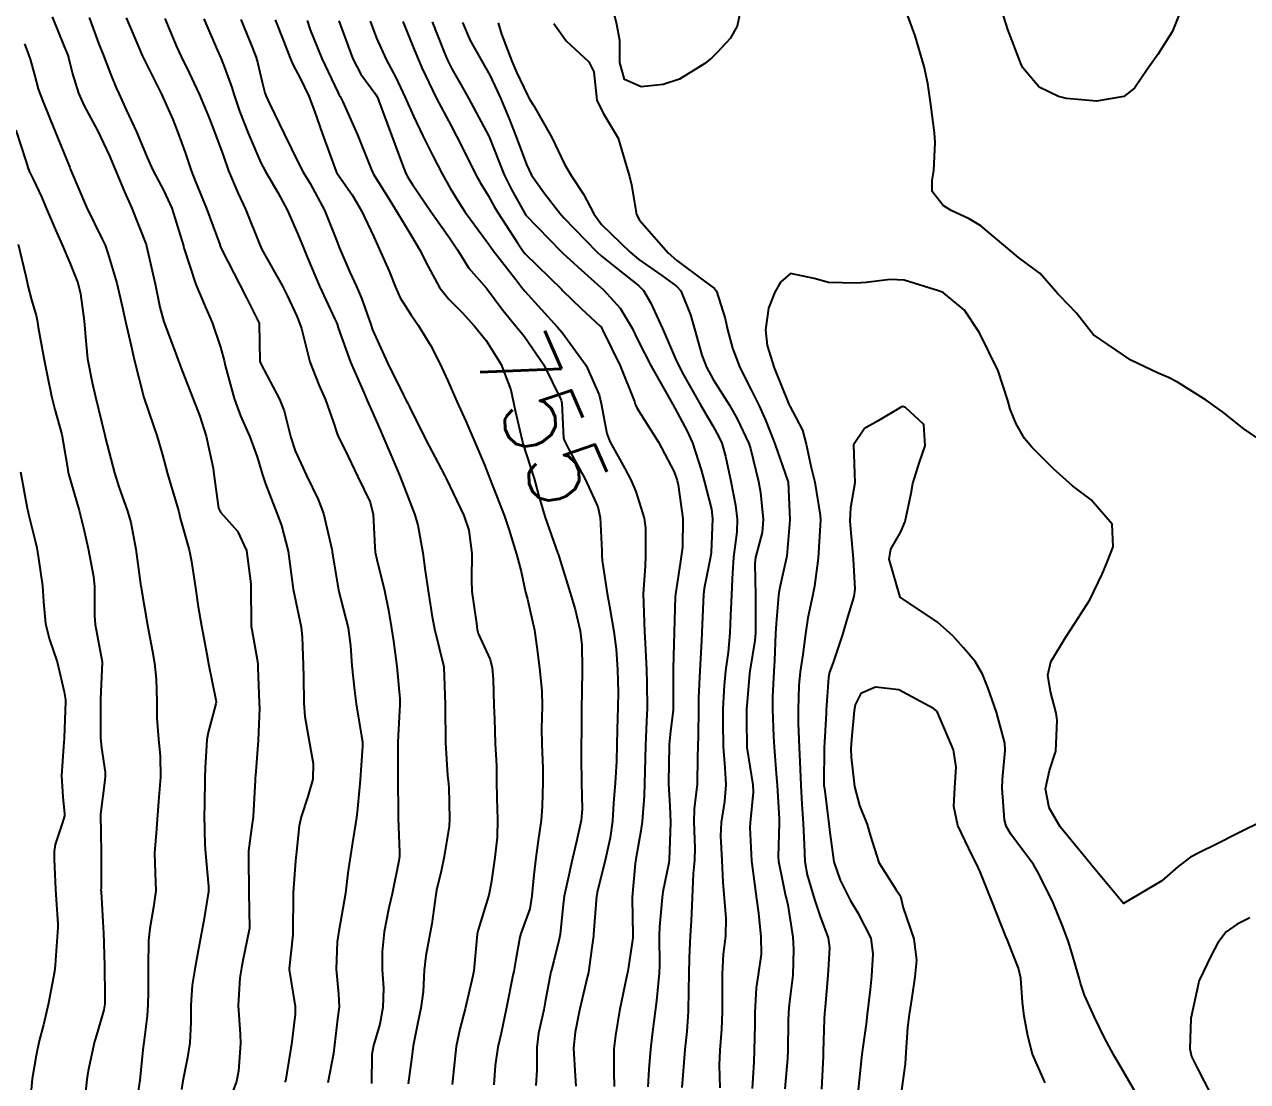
# Model space of a CAD drawing. Header units: metres. Extents: x 318500 to 325275, y 7408834 to 7428799.
# Drawn here: x 319900.8 to 319965.3, y 7411024 to 7411079.8 of the extents above; entities that cross this region are included whole.
import ezdxf
from ezdxf.enums import TextEntityAlignment as Align

# ---------------------------------------------------------------- set-up
doc = ezdxf.new("R2010")
doc.units = ezdxf.units.M
doc.header["$MEASUREMENT"] = 0
for name, color, linetype in [('Cotas', 45, 'Continuous'), ('Curvas de Nivel 1m', 11, 'Continuous'), ('Curvas de Nivel 5m', 15, 'Continuous'), ('Linha Férrea', 20, 'Continuous')]:
    doc.layers.add(name, color=color, linetype=linetype)
doc.styles.add('Style-STANDARD', font='STANDARD.shx')

msp = doc.modelspace()

# ---------------------------------------------------------------- linework, layer by layer
at = {"layer": 'Curvas de Nivel 1m', "flags": 128}
for points, elevation in [([(319938.595, 7411080.51), (319938.427, 7411079.685), (319938.057, 7411079.033), (319937.389, 7411078.306), (319937.076, 7411078.013), (319936.711, 7411077.71), (319935.372, 7411076.888), (319934.51, 7411076.597), (319933.367, 7411076.478), (319932.473, 7411076.866), (319932.242, 7411077.767), (319932.231, 7411078.934), (319932.068, 7411079.77), (319931.662, 7411081.551)], 749), ([(319965.799, 7411057.992), (319965.131, 7411058.455), (319964.004, 7411059.341), (319963.149, 7411059.957), (319961.633, 7411060.903), (319961.167, 7411061.16), (319960.619, 7411061.388), (319959.18, 7411062.068), (319957.2, 7411063.43), (319956.314, 7411064.547), (319955.44, 7411065.457), (319955.328, 7411065.565), (319955.224, 7411065.694), (319954.395, 7411066.63), (319953.25, 7411067.49), (319951.275, 7411069.154), (319950.657, 7411069.519), (319949.709, 7411069.958), (319949.287, 7411070.225), (319948.705, 7411070.959), (319948.709, 7411071.549), (319948.791, 7411072.065), (319948.853, 7411073.547), (319948.824, 7411074.061), (319948.638, 7411075.551), (319948.473, 7411076.656), (319948.275, 7411077.557), (319947.8, 7411079.168), (319947.665, 7411079.566), (319947.42, 7411080.218)], 749), ([(319902.299, 7411080.167), (319902.93, 7411078.614), (319903.123, 7411078.154), (319903.182, 7411077.957), (319903.37, 7411077.175), (319903.686, 7411076.147), (319903.972, 7411075.522), (319904.704, 7411074.136), (319905.311, 7411072.884), (319905.615, 7411072.125), (319906.107, 7411070.937), (319906.477, 7411070.112), (319907.251, 7411068.16), (319907.27, 7411068.1), (319907.276, 7411068.073), (319907.735, 7411066.092), (319907.976, 7411064.856), (319908.185, 7411064.085), (319908.798, 7411062.453), (319908.944, 7411062.073), (319909.161, 7411061.499), (319909.715, 7411060.064), (319910.081, 7411059.11), (319910.419, 7411058.057), (319910.782, 7411056.366), (319910.831, 7411056.053), (319911.063, 7411054.267), (319911.168, 7411054.048), (319912.066, 7411053.05), (319912.55, 7411052.027), (319912.769, 7411050.269), (319912.775, 7411050.024), (319912.793, 7411048.213), (319912.802, 7411048.023), (319912.822, 7411047.865), (319912.971, 7411047.083), (319913.127, 7411046.183), (319913.142, 7411046.017), (319913.143, 7411045.832), (319913.221, 7411044.016), (319913.228, 7411043.713), (319913.162, 7411042.016), (319913.026, 7411040.162), (319913.011, 7411040.018), (319913.001, 7411039.895), (319912.895, 7411038.019), (319912.894, 7411037.975), (319912.844, 7411037.635), (319912.649, 7411036.197), (319912.645, 7411036.023), (319912.648, 7411035.853), (319912.67, 7411034.022), (319912.702, 7411032.09), (319912.695, 7411032.021), (319912.355, 7411030.416), (319912.278, 7411030.027), (319912.201, 7411029.494), (319912.115, 7411028.029), (319912.205, 7411026.52), (319912.224, 7411026.027), (319912.124, 7411024.572), (319912.014, 7411024.03), (319911.658, 7411023.043)], 763), ([(319904.251, 7411080.142), (319904.745, 7411078.781), (319905.006, 7411078.134), (319905.37, 7411077.174), (319905.672, 7411076.435), (319905.81, 7411076.123), (319906.228, 7411075.235), (319906.743, 7411074.109), (319907.31, 7411072.752), (319907.602, 7411072.095), (319908.193, 7411070.99), (319908.609, 7411070.08), (319909.222, 7411068.099), (319909.229, 7411068.07), (319909.249, 7411067.994), (319909.878, 7411066.063), (319910.376, 7411064.891), (319910.741, 7411064.055), (319911.181, 7411062.752), (319911.361, 7411062.047), (319911.429, 7411061.783), (319911.895, 7411060.039), (319912.225, 7411059.128), (319912.725, 7411058.026), (319913.104, 7411056.975), (319913.384, 7411056.016), (319913.546, 7411055.551), (319914.152, 7411054.004), (319914.398, 7411053.345), (319914.753, 7411051.994), (319915.01, 7411049.99), (319915.435, 7411047.985), (319915.476, 7411047.484), (319915.529, 7411045.984), (319915.56, 7411045.374), (319915.578, 7411043.984), (319915.627, 7411043.276), (319915.845, 7411041.981), (319916.062, 7411040.805), (319916.046, 7411039.978), (319915.785, 7411039.062), (319915.425, 7411037.984), (319915.322, 7411037.506), (319915.165, 7411035.987), (319915.137, 7411035.667), (319915.012, 7411033.988), (319915.004, 7411033.78), (319914.998, 7411031.988), (319914.986, 7411031.768), (319914.792, 7411029.989), (319914.797, 7411029.931), (319915.113, 7411027.986), (319915.118, 7411027.582), (319914.915, 7411025.988), (319914.883, 7411025.792), (319914.667, 7411024.49), (319914.596, 7411024.056), (319914.577, 7411023.991)], 762), ([(319906.202, 7411080.118), (319906.822, 7411078.674), (319907.066, 7411078.105), (319907.163, 7411077.888), (319907.374, 7411077.469), (319907.831, 7411076.56), (319908.057, 7411076.09), (319908.663, 7411074.758), (319908.935, 7411074.076), (319909.314, 7411073.014), (319909.626, 7411072.067), (319909.835, 7411071.524), (319910.438, 7411070.058), (319911.136, 7411068.167), (319911.178, 7411068.051), (319911.248, 7411067.888), (319912.201, 7411066.035), (319912.545, 7411065.362), (319913.2, 7411064.057), (319913.215, 7411064.034), (319913.223, 7411063.996), (319913.259, 7411062.019), (319913.285, 7411061.902), (319914.289, 7411060.003), (319914.534, 7411059.399), (319914.891, 7411057.993), (319915.109, 7411057.289), (319915.704, 7411055.984), (319916.323, 7411054.725), (319916.615, 7411053.974), (319917.041, 7411052.096), (319917.06, 7411051.99), (319917.063, 7411051.97), (319917.068, 7411051.941), (319917.392, 7411049.964), (319917.525, 7411049.439), (319917.915, 7411047.956), (319918.023, 7411047.006), (319918.097, 7411045.953), (319918.247, 7411044.644), (319918.338, 7411043.949), (319918.609, 7411042.24), (319918.657, 7411041.944), (319918.659, 7411041.705), (319918.534, 7411039.945), (319918.392, 7411038.412), (319918.339, 7411037.948), (319918.14, 7411036.64), (319918.028, 7411035.952), (319917.899, 7411035.042), (319917.769, 7411033.955), (319917.564, 7411032.741), (319917.41, 7411031.96), (319917.331, 7411031.392), (319917.277, 7411029.962), (319917.395, 7411028.628), (319917.433, 7411027.959), (319917.338, 7411027.333), (319917.184, 7411025.963), (319917.139, 7411025.507), (319916.838, 7411023.967)], 761), ([(319910.289, 7411080.061), (319911.007, 7411078.432), (319911.172, 7411078.052), (319911.375, 7411077.551), (319911.773, 7411076.453), (319911.903, 7411076.042), (319912.184, 7411075.201), (319912.635, 7411074.03), (319913.307, 7411072.483), (319913.549, 7411072.016), (319914.191, 7411070.909), (319914.686, 7411069.999), (319915.261, 7411068.717), (319915.55, 7411067.987), (319915.76, 7411067.467), (319916.4, 7411065.978), (319917.203, 7411064.237), (319917.289, 7411064.056), (319917.323, 7411063.968), (319917.386, 7411063.779), (319918.03, 7411061.957), (319918.729, 7411060.363), (319918.915, 7411059.943), (319918.981, 7411059.785), (319919.135, 7411059.437), (319919.588, 7411058.396), (319919.787, 7411057.93), (319920.321, 7411056.702), (319920.643, 7411055.917), (319921.074, 7411054.826), (319921.428, 7411053.906), (319921.589, 7411053.37), (319921.839, 7411051.902), (319921.968, 7411050.958), (319922.133, 7411049.899), (319922.345, 7411048.541), (319922.468, 7411047.895), (319922.96, 7411045.89), (319923.028, 7411043.889), (319923.028, 7411043.789), (319923.037, 7411041.888), (319923.154, 7411040.158), (319923.183, 7411039.885), (319923.21, 7411039.55), (319923.258, 7411037.884), (319923.235, 7411037.493), (319922.977, 7411035.888), (319922.812, 7411035.123), (319922.572, 7411034.122), (319922.532, 7411033.893), (319922.322, 7411032.349), (319922.24, 7411031.895), (319921.998, 7411030.651), (319921.921, 7411029.898), (319921.865, 7411028.763), (319921.74, 7411027.9), (319921.557, 7411027.052), (319921.343, 7411025.903), (319921.257, 7411025.329), (319921.08, 7411023.906)], 759), ([(319912.247, 7411080.037), (319912.846, 7411078.571), (319913.063, 7411078.025), (319913.135, 7411077.781), (319913.367, 7411076.729), (319913.514, 7411076.17), (319913.569, 7411076.017), (319913.761, 7411075.606), (319914.526, 7411074.002), (319915.307, 7411072.43), (319915.544, 7411071.988), (319915.896, 7411071.382), (319916.66, 7411069.976), (319917.258, 7411068.492), (319917.455, 7411067.967), (319917.988, 7411066.715), (319918.343, 7411065.953), (319918.604, 7411065.339), (319919.1, 7411063.942), (319919.196, 7411063.673), (319919.986, 7411061.928), (319920.829, 7411060.231), (319920.992, 7411059.912), (319921.04, 7411059.812), (319921.137, 7411059.599), (319921.992, 7411057.901), (319922.984, 7411055.999), (319923.04, 7411055.89), (319923.088, 7411055.786), (319924.01, 7411053.876), (319924.279, 7411053.098), (319924.435, 7411051.869), (319924.412, 7411050.476), (319924.438, 7411049.869), (319924.669, 7411048.181), (319924.719, 7411047.864), (319924.772, 7411047.657), (319924.973, 7411047.19), (319925.396, 7411046.285), (319925.507, 7411045.852), (319925.548, 7411045.254), (319925.593, 7411043.85), (319925.618, 7411043.151), (319925.665, 7411041.849), (319925.725, 7411040.684), (319925.735, 7411039.847), (319925.74, 7411038.974), (319925.788, 7411037.846), (319925.772, 7411036.91), (319925.645, 7411035.848), (319925.449, 7411034.493), (319925.32, 7411033.852), (319924.772, 7411032.026), (319924.723, 7411031.861), (319924.711, 7411031.803), (319924.527, 7411029.863), (319924.484, 7411029.61), (319924.078, 7411027.87), (319923.791, 7411026.786), (319923.612, 7411025.876), (319923.513, 7411025.042), (319923.399, 7411023.879)], 758), ([(319914.053, 7411080.01), (319914.495, 7411078.902), (319914.849, 7411077.998), (319915.007, 7411077.626), (319915.369, 7411076.932), (319915.826, 7411075.985), (319916.138, 7411075.192), (319916.56, 7411073.978), (319917.3, 7411071.97), (319918.115, 7411070.785), (319918.615, 7411069.95), (319919.259, 7411068.567), (319919.536, 7411067.936), (319920.065, 7411066.76), (319920.406, 7411065.922), (319920.659, 7411065.362), (319921.206, 7411064.473), (319921.605, 7411063.906), (319922.26, 7411062.823), (319922.748, 7411061.894), (319923.156, 7411060.972), (319923.632, 7411059.883), (319924.111, 7411058.856), (319924.538, 7411057.869), (319925.1, 7411056.545), (319925.369, 7411055.856), (319925.563, 7411055.373), (319926.148, 7411053.844), (319926.372, 7411053.159), (319926.792, 7411051.834), (319927.026, 7411050.92), (319927.263, 7411049.827), (319927.358, 7411049.473), (319927.74, 7411047.822), (319927.864, 7411046.929), (319928.002, 7411045.82), (319928.127, 7411044.633), (319928.141, 7411043.818), (319928.105, 7411042.625), (319928.126, 7411041.818), (319928.176, 7411040.528), (319928.18, 7411039.817), (319928.142, 7411038.536), (319928.078, 7411037.818), (319927.922, 7411036.73), (319927.807, 7411035.82), (319927.699, 7411034.933), (319927.599, 7411033.822), (319927.479, 7411033.134), (319927.017, 7411031.828), (319926.962, 7411031.633), (319926.749, 7411030.462), (319926.636, 7411029.832), (319926.61, 7411029.703), (319926.233, 7411027.837), (319925.971, 7411026.571), (319925.804, 7411025.843), (319925.653, 7411024.867), (319925.593, 7411023.846)], 757), ([(319915.744, 7411079.987), (319915.904, 7411079.484), (319916.515, 7411077.979), (319917.362, 7411076.192), (319917.441, 7411076.049), (319917.49, 7411075.968), (319917.626, 7411075.696), (319918.408, 7411073.954), (319919.142, 7411072.103), (319919.21, 7411071.941), (319919.242, 7411071.884), (319919.299, 7411071.796), (319920.011, 7411070.653), (319920.456, 7411069.922), (319921.26, 7411068.593), (319921.667, 7411067.906), (319922.131, 7411067.007), (319922.721, 7411065.895), (319923.214, 7411065.287), (319923.912, 7411064.585), (319924.571, 7411063.869), (319925.189, 7411063.107), (319925.984, 7411061.848), (319926.482, 7411060.508), (319926.625, 7411059.838), (319926.718, 7411059.418), (319927.077, 7411057.831), (319927.118, 7411057.682), (319927.71, 7411055.824), (319927.94, 7411054.959), (319928.283, 7411053.818), (319928.973, 7411051.878), (319928.997, 7411051.81), (319929.038, 7411051.684), (319929.607, 7411049.801), (319929.872, 7411048.922), (319930.141, 7411047.793), (319930.222, 7411047.041), (319930.241, 7411045.791), (319930.222, 7411044.51), (319930.22, 7411043.791), (319930.207, 7411042.494), (319930.186, 7411041.791), (319930.19, 7411041.087), (319930.218, 7411039.79), (319930.252, 7411038.396), (319930.198, 7411037.79), (319929.94, 7411036.687), (319929.737, 7411035.796), (319929.437, 7411034.431), (319929.302, 7411033.802), (319929.238, 7411033.359), (319929.083, 7411031.805), (319929.039, 7411031.532), (319928.749, 7411030.388), (319928.627, 7411029.926), (319928.601, 7411029.811), (319928.304, 7411028.234), (319928.218, 7411027.815), (319927.94, 7411026.579), (319927.862, 7411025.818), (319927.855, 7411024.635), (319927.804, 7411023.819)], 756), ([(319919.074, 7411079.945), (319919.397, 7411079.047), (319919.912, 7411077.932), (319920.424, 7411076.978), (319920.922, 7411075.917), (319921.345, 7411074.93), (319921.838, 7411073.905), (319922.371, 7411072.843), (319922.862, 7411071.894), (319923.293, 7411071.145), (319923.766, 7411070.364), (319924.086, 7411069.878), (319925.256, 7411068.268), (319925.562, 7411067.855), (319926.747, 7411066.318), (319927.122, 7411065.831), (319927.164, 7411065.776), (319927.219, 7411065.715), (319928.948, 7411063.813), (319929.196, 7411063.529), (319930.463, 7411061.791), (319931.147, 7411060.244), (319931.245, 7411059.778), (319931.543, 7411058.193), (319931.701, 7411057.771), (319932.502, 7411056.356), (319932.815, 7411055.754), (319933.081, 7411055.142), (319933.514, 7411053.745), (319933.583, 7411053.217), (319933.594, 7411051.744), (319933.572, 7411051.205), (319933.471, 7411049.745), (319933.473, 7411049.276), (319933.542, 7411047.744), (319933.569, 7411047.149), (319933.631, 7411045.743), (319933.661, 7411045.032), (319933.673, 7411043.743), (319933.644, 7411043.018), (319933.587, 7411041.743), (319933.566, 7411041.07), (319933.54, 7411039.743), (319933.52, 7411039.094), (319933.406, 7411037.744), (319933.342, 7411037.246), (319933.071, 7411035.747), (319933.037, 7411035.529), (319932.878, 7411033.749), (319932.877, 7411033.672), (319932.924, 7411031.748), (319932.915, 7411031.601), (319932.75, 7411030.423), (319932.652, 7411029.84), (319932.632, 7411029.752), (319932.603, 7411029.616), (319932.224, 7411027.757), (319932.008, 7411026.453), (319931.925, 7411025.761), (319931.911, 7411024.522), (319931.932, 7411023.761)], 754), ([(319920.798, 7411079.919), (319921.388, 7411078.442), (319921.61, 7411077.908), (319921.8, 7411077.482), (319922.557, 7411075.898), (319923.338, 7411074.422), (319923.626, 7411073.886), (319923.943, 7411073.259), (319924.625, 7411071.87), (319924.867, 7411071.438), (319925.289, 7411070.747), (319925.603, 7411070.175), (319925.792, 7411069.852), (319926.831, 7411068.262), (319927.121, 7411067.832), (319927.248, 7411067.675), (319929.153, 7411065.811), (319929.219, 7411065.747), (319930.2, 7411064.785), (319931.201, 7411063.859), (319931.241, 7411063.82), (319931.263, 7411063.779), (319931.343, 7411063.633), (319932.255, 7411061.764), (319933.011, 7411059.883), (319933.047, 7411059.751), (319933.07, 7411059.682), (319933.138, 7411059.559), (319934.275, 7411057.738), (319935.097, 7411056.173), (319935.257, 7411055.727), (319935.313, 7411055.5), (319935.549, 7411053.723), (319935.532, 7411052.21), (319935.474, 7411051.723), (319935.417, 7411051.341), (319935.164, 7411049.728), (319935.153, 7411049.583), (319935.092, 7411047.728), (319935.046, 7411045.814), (319935.045, 7411045.729), (319935.04, 7411045.647), (319935.049, 7411043.728), (319935.044, 7411043.613), (319934.912, 7411042.498), (319934.832, 7411041.8), (319934.827, 7411041.731), (319934.793, 7411039.819), (319934.793, 7411039.731), (319934.862, 7411038.547), (319934.909, 7411037.729), (319934.912, 7411037.667), (319934.837, 7411035.73), (319934.818, 7411035.569), (319934.508, 7411034.028), (319934.462, 7411033.733), (319934.322, 7411032.189), (319934.312, 7411031.735), (319934.328, 7411030.152), (319934.307, 7411029.734), (319934.172, 7411028.289), (319934.101, 7411027.736), (319933.934, 7411026.505), (319933.842, 7411025.738), (319933.754, 7411024.659), (319933.703, 7411023.74)], 753), ([(319922.34, 7411079.901), (319922.964, 7411078.317), (319923.148, 7411077.892), (319923.375, 7411077.423), (319923.934, 7411076.45), (319924.255, 7411075.877), (319925.33, 7411073.886), (319925.343, 7411073.86), (319925.349, 7411073.84), (319926.141, 7411071.847), (319926.514, 7411071.063), (319927.202, 7411069.831), (319927.278, 7411069.722), (319929.129, 7411067.811), (319929.248, 7411067.698), (319930.197, 7411066.834), (319931.222, 7411065.909), (319931.365, 7411065.778), (319932.248, 7411064.802), (319932.89, 7411063.755), (319933.191, 7411063.131), (319933.892, 7411061.743), (319934.871, 7411060.006), (319935.032, 7411059.731), (319935.138, 7411059.539), (319935.772, 7411058.366), (319936.069, 7411057.716), (319936.523, 7411056.285), (319936.68, 7411055.706), (319937.068, 7411054.21), (319937.126, 7411053.699), (319937.042, 7411051.924), (319937.015, 7411051.7), (319936.686, 7411050.034), (319936.644, 7411049.705), (319936.568, 7411048.125), (319936.557, 7411047.706), (319936.537, 7411047.268), (319936.454, 7411045.708), (319936.381, 7411044.265), (319936.375, 7411043.708), (319936.363, 7411042.254), (319936.338, 7411041.708), (319936.331, 7411041.145), (319936.304, 7411039.709), (319936.154, 7411038.417), (319936.132, 7411037.711), (319936.191, 7411036.349), (319936.168, 7411035.71), (319936.105, 7411035.003), (319936.049, 7411033.711), (319935.997, 7411032.496), (319935.942, 7411031.712), (319935.891, 7411030.575), (319935.874, 7411029.713), (319935.862, 7411028.844), (319935.84, 7411027.713), (319935.759, 7411026.659), (319935.665, 7411025.715), (319935.592, 7411024.801), (319935.498, 7411023.717)], 752), ([(319923.946, 7411079.882), (319924.345, 7411078.927), (319924.939, 7411077.867), (319925.101, 7411077.588), (319925.372, 7411077.092), (319925.774, 7411076.264), (319925.959, 7411075.851), (319926.396, 7411074.792), (319926.772, 7411073.838), (319927.308, 7411072.384), (319927.581, 7411071.827), (319928.27, 7411070.84), (319929.062, 7411069.812), (319929.276, 7411069.567), (319931.019, 7411067.783), (319931.247, 7411067.577), (319932.134, 7411066.869), (319933.224, 7411066.012), (319933.485, 7411065.747), (319933.853, 7411065.104), (319934.48, 7411063.737), (319935.176, 7411062.147), (319935.365, 7411061.727), (319935.589, 7411061.298), (319936.493, 7411059.71), (319936.725, 7411059.295), (319937.129, 7411058.604), (319937.46, 7411058.031), (319937.605, 7411057.693), (319937.8, 7411056.999), (319938.088, 7411055.685), (319938.326, 7411054.426), (319938.425, 7411053.68), (319938.398, 7411053.024), (319938.235, 7411051.682), (319938.164, 7411050.541), (319938.114, 7411049.683), (319938.071, 7411048.607), (319938.042, 7411047.684), (319937.949, 7411046.665), (319937.814, 7411045.687), (319937.731, 7411044.905), (319937.671, 7411043.689), (319937.665, 7411042.943), (319937.688, 7411041.688), (319937.765, 7411040.563), (319937.829, 7411039.686), (319937.758, 7411038.795), (319937.569, 7411037.689), (319937.546, 7411036.983), (319937.606, 7411035.688), (319937.66, 7411034.538), (319937.733, 7411033.686), (319937.825, 7411032.644), (319937.798, 7411031.685), (319937.689, 7411030.753), (319937.629, 7411029.687), (319937.634, 7411028.591), (319937.634, 7411027.686), (319937.597, 7411026.797), (319937.514, 7411025.688), (319937.468, 7411024.898), (319937.506, 7411023.687)], 751), ([(319928.752, 7411079.817), (319929.396, 7411078.906), (319930.603, 7411077.792), (319930.866, 7411077.279), (319931.026, 7411075.785), (319931.35, 7411075.09), (319932.154, 7411073.768), (319932.5, 7411072.574), (319932.745, 7411071.758), (319932.854, 7411071.315), (319933.112, 7411069.753), (319933.275, 7411069.446), (319934.786, 7411067.735), (319935.244, 7411067.331), (319936.699, 7411066.237), (319937.222, 7411065.855), (319937.335, 7411065.698), (319937.781, 7411064.267), (319937.91, 7411063.689), (319938.17, 7411062.7), (319938.56, 7411061.679), (319939.153, 7411060.505), (319939.573, 7411059.666), (319939.926, 7411058.868), (319940.409, 7411057.657), (319941.091, 7411055.686), (319941.104, 7411055.65), (319941.196, 7411053.648), (319941.041, 7411051.748), (319941.025, 7411051.665), (319940.651, 7411050.018), (319940.604, 7411049.654), (319940.469, 7411048.174), (319940.441, 7411047.655), (319940.389, 7411046.233), (319940.353, 7411045.656), (319940.29, 7411044.307), (319940.286, 7411043.656), (319940.341, 7411042.223), (319940.37, 7411041.655), (319940.496, 7411040.041), (319940.529, 7411039.654), (319940.629, 7411037.877), (319940.632, 7411037.652), (319940.587, 7411035.889), (319940.606, 7411035.652), (319940.81, 7411034.603), (319940.975, 7411033.821), (319941.02, 7411033.647), (319941.099, 7411033.342), (319941.352, 7411031.641), (319941.394, 7411031.007), (319941.354, 7411029.641), (319941.165, 7411028.084), (319941.119, 7411027.644), (319941.107, 7411027.251), (319941.092, 7411025.644), (319941.082, 7411025.246), (319940.936, 7411023.646)], 749), ([(319900.835, 7411078.742), (319901.056, 7411078.185), (319901.137, 7411077.943), (319901.369, 7411077.121), (319901.568, 7411076.383), (319901.631, 7411076.176), (319901.806, 7411075.72), (319902.437, 7411074.163), (319903.23, 7411072.222), (319903.256, 7411072.151), (319903.27, 7411072.121), (319903.299, 7411072.037), (319904.114, 7411070.142), (319904.937, 7411068.451), (319905.087, 7411068.132), (319905.244, 7411067.703), (319905.707, 7411066.123), (319905.998, 7411064.909), (319906.171, 7411064.115), (319906.462, 7411062.829), (319906.626, 7411062.108), (319907.14, 7411060.1), (319907.643, 7411058.61), (319907.824, 7411058.089), (319908.119, 7411057.071), (319908.389, 7411056.081), (319908.944, 7411054.19), (319908.976, 7411054.071), (319908.994, 7411054.005), (319909.057, 7411053.74), (319909.519, 7411052.065), (319909.648, 7411051.446), (319909.859, 7411050.062), (319909.994, 7411049.061), (319910.171, 7411048.058), (319910.455, 7411046.565), (319910.55, 7411046.054), (319910.932, 7411044.151), (319910.95, 7411044.05), (319910.949, 7411044.03), (319910.929, 7411043.95), (319910.52, 7411042.44), (319910.46, 7411042.054), (319910.372, 7411040.568), (319910.354, 7411040.055), (319910.325, 7411038.588), (319910.315, 7411038.055), (319910.348, 7411036.534), (319910.381, 7411036.054), (319910.546, 7411034.309), (319910.541, 7411034.053), (319910.304, 7411032.528), (319910.214, 7411032.056), (319909.979, 7411030.831), (319909.833, 7411030.059), (319909.687, 7411029.104), (319909.616, 7411028.061), (319909.615, 7411027.152), (319909.561, 7411026.061), (319909.439, 7411025.302), (319909.194, 7411024.065), (319909.112, 7411023.609)], 764), ([(319900.511, 7411068.191), (319900.911, 7411066.498), (319900.976, 7411066.184), (319901.021, 7411065.986), (319901.211, 7411065.254), (319901.456, 7411064.43), (319901.506, 7411064.175), (319901.557, 7411063.813), (319901.861, 7411062.17), (319902.035, 7411061.289), (319902.26, 7411060.163), (319902.447, 7411059.474), (319902.808, 7411058.155), (319903.095, 7411056.51), (319903.143, 7411056.149), (319903.159, 7411056.079), (319903.716, 7411054.143), (319903.96, 7411053.231), (319904.202, 7411052.138), (319904.487, 7411050.667), (319904.539, 7411050.135), (319904.537, 7411048.584), (319904.566, 7411048.134), (319904.931, 7411046.16), (319904.933, 7411046.13), (319904.854, 7411044.208), (319904.848, 7411044.131), (319904.843, 7411042.189), (319904.844, 7411042.131), (319904.895, 7411041.621), (319905.09, 7411040.334), (319905.102, 7411040.127), (319905.086, 7411039.917), (319904.85, 7411038.13), (319904.876, 7411036.129), (319904.876, 7411034.204), (319904.875, 7411034.129), (319904.879, 7411034.048), (319904.992, 7411032.127), (319905.007, 7411031.886), (319905.059, 7411030.125), (319905.08, 7411028.481), (319905.071, 7411028.125), (319905.025, 7411027.816), (319904.698, 7411026.643), (319904.573, 7411026.25), (319904.538, 7411026.132), (319904.2, 7411024.601), (319904.121, 7411024.135), (319903.986, 7411022.797)], 766), ([(319966.314, 7411037.852), (319965.231, 7411037.324), (319964.978, 7411037.198), (319964.847, 7411037.133), (319963.658, 7411036.521), (319962.832, 7411036.126), (319962.326, 7411035.859), (319961.683, 7411035.367), (319960.812, 7411034.603), (319958.8, 7411033.41), (319957.13, 7411035.427), (319956.825, 7411035.784), (319955.45, 7411037.451), (319954.865, 7411038.453), (319954.672, 7411039.463), (319954.89, 7411040.428), (319955.227, 7411041.455), (319955.302, 7411043.077), (319955.25, 7411043.455), (319954.947, 7411044.589), (319954.809, 7411045.462), (319954.967, 7411046.163), (319955.733, 7411047.449), (319956.226, 7411048.207), (319957.01, 7411049.43), (319957.663, 7411050.791), (319957.928, 7411051.421), (319958.245, 7411052.222), (319958.193, 7411053.419), (319957.079, 7411054.695), (319956.111, 7411055.445), (319955.103, 7411056.346), (319953.956, 7411057.477), (319953.576, 7411057.934), (319953.132, 7411058.716), (319952.821, 7411059.493), (319952.697, 7411059.944), (319952.188, 7411061.5), (319951.2, 7411063.51), (319950.401, 7411064.712), (319949.403, 7411065.537), (319949.295, 7411065.613), (319949.222, 7411065.653), (319949.042, 7411065.723), (319947.231, 7411066.289), (319946.48, 7411066.329), (319945.229, 7411066.165), (319944.698, 7411066.128), (319943.228, 7411066.165), (319942.484, 7411066.378), (319941.235, 7411066.644), (319940.703, 7411066.18), (319940.405, 7411065.658), (319940.069, 7411064.804), (319939.921, 7411063.663), (319940.003, 7411062.846), (319940.367, 7411061.658), (319941.142, 7411059.752), (319941.198, 7411059.649), (319941.866, 7411058.378), (319942.053, 7411057.636), (319942.322, 7411056.412), (319942.51, 7411055.629), (319942.799, 7411053.889), (319942.816, 7411053.624), (319942.806, 7411053.372), (319942.692, 7411051.625), (319942.502, 7411050.143), (319942.397, 7411049.629), (319942.15, 7411048.475), (319942.02, 7411047.634), (319941.881, 7411046.548), (319941.737, 7411045.638), (319941.668, 7411044.92), (319941.636, 7411043.639), (319941.633, 7411042.926), (319941.688, 7411041.638), (319941.75, 7411040.499), (319941.784, 7411039.636), (319941.839, 7411038.662), (319941.903, 7411037.634), (319941.947, 7411036.52), (319941.992, 7411035.632), (319942.112, 7411034.929), (319942.493, 7411033.625), (319942.788, 7411032.787), (319943.22, 7411031.613), (319943.291, 7411031.083), (319943.207, 7411029.613), (319943.068, 7411027.959), (319943.033, 7411027.615), (319943.008, 7411027.323), (319942.963, 7411025.616), (319942.953, 7411025.349), (319942.865, 7411023.617)], 748), ([(319959.458, 7411023.398), (319958.68, 7411024.725), (319958.275, 7411025.414), (319957.786, 7411026.337), (319957.266, 7411027.425), (319956.731, 7411028.579), (319956.528, 7411029.223), (319956.476, 7411029.434), (319956.085, 7411030.765), (319955.871, 7411031.443), (319955.58, 7411032.246), (319955.076, 7411033.456), (319954.987, 7411033.643), (319954.805, 7411034.007), (319954.333, 7411034.985), (319954.043, 7411035.472), (319952.844, 7411037.077), (319952.602, 7411037.492), (319952.523, 7411037.825), (319952.398, 7411039.495), (319952.418, 7411039.961), (319952.56, 7411041.493), (319952.527, 7411041.872), (319952.096, 7411043.498), (319951.643, 7411044.81), (319951.36, 7411045.506), (319950.967, 7411046.182), (319950.359, 7411046.905), (319949.791, 7411047.528), (319948.991, 7411048.246), (319947.01, 7411049.57), (319946.431, 7411051.576), (319946.519, 7411052.102), (319947.054, 7411053.019), (319947.275, 7411053.567), (319947.595, 7411055.049), (319947.69, 7411055.561), (319948.019, 7411056.644), (319948.34, 7411057.552), (319948.257, 7411058.679), (319947.299, 7411059.568), (319947.141, 7411059.621), (319947.098, 7411059.614), (319947.041, 7411059.571), (319945.852, 7411058.863), (319945.129, 7411058.47), (319944.556, 7411057.598), (319944.602, 7411056.093), (319944.62, 7411055.597), (319944.392, 7411054.278), (319944.366, 7411053.6), (319944.414, 7411052.96), (319944.539, 7411051.598), (319944.621, 7411049.991), (319944.568, 7411049.597), (319944.203, 7411048.391), (319943.971, 7411047.605), (319943.484, 7411046.131), (319943.294, 7411045.615), (319943.231, 7411045.34), (319943.115, 7411043.617), (319943.105, 7411043.439), (319943.007, 7411041.618), (319942.985, 7411039.722), (319942.995, 7411039.618), (319943.018, 7411039.477), (319943.255, 7411037.614), (319943.301, 7411037.156), (319943.52, 7411035.609), (319943.846, 7411034.64), (319944.387, 7411033.596), (319944.79, 7411032.921), (319945.463, 7411031.583), (319945.58, 7411030.759), (319945.498, 7411029.582), (319945.437, 7411028.879), (319945.284, 7411027.584), (319945.218, 7411027.079), (319945.004, 7411025.587), (319944.969, 7411025.304), (319944.804, 7411023.589)], 747), ([(319900.637, 7411056.187), (319900.986, 7411054.256), (319901.003, 7411054.181), (319901.013, 7411054.134), (319901.058, 7411053.949), (319901.405, 7411052.536), (319901.484, 7411052.173), (319901.585, 7411051.618), (319901.791, 7411050.168), (319901.842, 7411049.323), (319901.943, 7411048.166), (319902.156, 7411047.346), (319902.556, 7411046.156), (319902.936, 7411044.572), (319902.998, 7411044.149), (319903.001, 7411044.077), (319902.94, 7411042.15), (319902.939, 7411042.11), (319902.895, 7411041.692), (319902.795, 7411040.151), (319902.863, 7411039.043), (319902.957, 7411038.149), (319902.951, 7411038.046), (319902.843, 7411037.695), (319902.46, 7411036.521), (319902.413, 7411036.156), (319902.411, 7411035.751), (319902.469, 7411034.155), (319902.597, 7411032.329), (319902.601, 7411032.153), (319902.476, 7411030.422), (319902.46, 7411030.154), (319902.42, 7411029.838), (319902.105, 7411028.159), (319901.84, 7411027.026), (319901.621, 7411026.166), (319901.452, 7411025.395), (319901.25, 7411024.171), (319901.106, 7411022.635)], 767), ([(319954.667, 7411023.954), (319953.999, 7411025.47), (319953.747, 7411026.432), (319953.556, 7411027.477), (319953.47, 7411028.221), (319953.382, 7411029.48), (319953.263, 7411029.998), (319952.766, 7411031.248), (319952.671, 7411031.491), (319952.594, 7411031.67), (319951.86, 7411033.499), (319951.235, 7411035.086), (319951.043, 7411035.508), (319950.826, 7411035.904), (319950.057, 7411037.522), (319949.851, 7411038.54), (319949.89, 7411039.525), (319949.97, 7411040.603), (319949.826, 7411041.526), (319949.009, 7411043.458), (319948.966, 7411043.539), (319948.931, 7411043.577), (319948.769, 7411043.706), (319946.947, 7411044.675), (319945.711, 7411044.819), (319944.943, 7411044.482), (319944.637, 7411043.892), (319944.586, 7411043.595), (319944.448, 7411042.056), (319944.418, 7411041.597), (319944.427, 7411041.129), (319944.606, 7411039.594), (319944.865, 7411038.583), (319945.27, 7411037.586), (319945.459, 7411036.965), (319945.882, 7411035.579), (319946.806, 7411034.14), (319947.039, 7411033.803), (319947.084, 7411033.566), (319947.178, 7411033.181), (319947.729, 7411031.556), (319947.871, 7411030.436), (319947.797, 7411029.554), (319947.631, 7411028.459), (319947.483, 7411027.559), (319947.399, 7411026.871), (319947.322, 7411025.561), (319947.288, 7411024.954), (319947.08, 7411023.564)], 746), ([(319965.447, 7411032.663), (319964.785, 7411032.331), (319964.198, 7411031.916), (319963.77, 7411031.34), (319963.421, 7411030.682), (319962.783, 7411029.35), (319962.769, 7411029.32), (319962.739, 7411029.212), (319962.347, 7411027.356), (319962.295, 7411025.757), (319962.37, 7411025.355), (319962.681, 7411024.752), (319963.406, 7411023.343)], 747)]:
    msp.add_lwpolyline(points, dxfattribs=dict(at, elevation=elevation))
at = {"layer": 'Curvas de Nivel 5m', "flags": 128}
for points, elevation in [([(319961.95, 7411080.855), (319961.412, 7411079.499), (319961.374, 7411079.417), (319961.357, 7411079.381), (319960.602, 7411078.182), (319960.044, 7411077.4), (319959.37, 7411076.418), (319958.811, 7411075.97), (319957.363, 7411075.718), (319955.785, 7411075.874), (319955.365, 7411075.972), (319954.351, 7411076.456), (319953.48, 7411077.488), (319953.383, 7411077.707), (319952.698, 7411079.497), (319952.359, 7411080.567)], 750), ([(319908.242, 7411080.088), (319908.858, 7411078.607), (319909.099, 7411078.074), (319909.191, 7411077.886), (319909.375, 7411077.524), (319910.061, 7411076.063), (319910.598, 7411074.8), (319910.885, 7411074.054), (319911.312, 7411072.879), (319911.604, 7411072.045), (319912.101, 7411070.851), (319912.488, 7411070.032), (319913.252, 7411068.155), (319913.303, 7411068.019), (319913.364, 7411067.902), (319914.436, 7411066.002), (319914.7, 7411065.483), (319915.204, 7411064.388), (319915.367, 7411063.988), (319915.443, 7411063.74), (319915.886, 7411061.983), (319916.365, 7411060.765), (319916.712, 7411059.974), (319917.128, 7411058.784), (319917.331, 7411058.176), (319917.423, 7411057.965), (319917.75, 7411057.321), (319918.398, 7411055.95), (319919.07, 7411054.577), (319919.232, 7411053.937), (319919.311, 7411052.205), (319919.33, 7411051.936), (319919.417, 7411051.552), (319919.822, 7411049.928), (319920.04, 7411048.879), (319920.196, 7411047.922), (319920.3, 7411047.247), (319920.481, 7411045.917), (319920.637, 7411044.212), (319920.634, 7411043.914), (319920.537, 7411042.284), (319920.535, 7411041.915), (319920.534, 7411041.553), (319920.536, 7411039.915), (319920.538, 7411038.231), (319920.545, 7411037.915), (319920.619, 7411036.117), (319920.618, 7411035.913), (319920.58, 7411035.675), (319920.222, 7411033.919), (319920.056, 7411033.188), (319919.812, 7411031.924), (319919.694, 7411030.866), (319919.696, 7411029.926), (319919.763, 7411028.957), (319919.736, 7411027.925), (319919.58, 7411027.054), (319919.242, 7411025.932), (319919.164, 7411025.451), (319919.137, 7411023.933)], 760), ([(319917.41, 7411079.97), (319918.147, 7411077.958), (319918.578, 7411077.158), (319919.361, 7411076.082), (319919.42, 7411075.998), (319919.447, 7411075.939), (319919.508, 7411075.787), (319920.193, 7411073.927), (319920.714, 7411072.514), (319920.948, 7411071.915), (319921.067, 7411071.683), (319921.294, 7411071.331), (319922.266, 7411069.9), (319923.259, 7411068.517), (319923.668, 7411067.884), (319924.274, 7411066.913), (319925.196, 7411065.86), (319926.067, 7411064.706), (319926.772, 7411063.836), (319927.192, 7411063.327), (319928.228, 7411061.819), (319929.142, 7411059.964), (319929.176, 7411059.809), (319929.268, 7411057.954), (319929.308, 7411057.807), (319929.53, 7411057.388), (319930.398, 7411055.79), (319931.068, 7411054.327), (319931.204, 7411053.778), (319931.281, 7411052.015), (319931.284, 7411051.776), (319931.306, 7411051.506), (319931.561, 7411049.772), (319931.682, 7411049.088), (319931.922, 7411047.766), (319932.032, 7411046.826), (319932.102, 7411045.763), (319932.153, 7411044.55), (319932.135, 7411043.762), (319932.087, 7411042.588), (319932.071, 7411041.762), (319932.059, 7411040.93), (319931.986, 7411039.763), (319931.905, 7411038.724), (319931.848, 7411037.765), (319931.726, 7411036.877), (319931.47, 7411035.77), (319931.03, 7411034.005), (319930.998, 7411033.777), (319930.989, 7411033.586), (319930.851, 7411031.779), (319930.845, 7411031.703), (319930.76, 7411031.097), (319930.607, 7411029.917), (319930.584, 7411029.782), (319930.536, 7411029.581), (319930.112, 7411027.789), (319929.872, 7411026.623), (319929.786, 7411025.794), (319929.857, 7411024.607), (319929.919, 7411023.791)], 755), ([(319925.819, 7411079.854), (319925.999, 7411079.253), (319926.536, 7411077.843), (319926.793, 7411077.257), (319927.362, 7411076.043), (319927.478, 7411075.829), (319927.701, 7411075.481), (319928.651, 7411073.817), (319929.309, 7411072.407), (319929.666, 7411071.805), (319930.321, 7411070.825), (319930.859, 7411069.786), (319931.272, 7411069.228), (319932.785, 7411067.757), (319933.244, 7411067.378), (319934.44, 7411066.53), (319935.224, 7411065.976), (319935.455, 7411065.726), (319935.954, 7411064.465), (319936.164, 7411063.716), (319936.557, 7411062.332), (319936.804, 7411061.705), (319937.16, 7411061.056), (319938.016, 7411059.687), (319938.423, 7411058.971), (319939.027, 7411057.671), (319939.116, 7411057.41), (319939.546, 7411055.665), (319939.65, 7411055.096), (319939.789, 7411053.663), (319939.731, 7411052.985), (319939.387, 7411051.667), (319939.35, 7411051.352), (319939.391, 7411049.666), (319939.393, 7411049.277), (319939.381, 7411047.666), (319939.351, 7411047.291), (319939.093, 7411045.669), (319939.077, 7411045.551), (319938.933, 7411043.837), (319938.919, 7411043.681), (319938.921, 7411043.087), (319938.929, 7411041.67), (319938.934, 7411041.636), (319939.246, 7411039.666), (319939.259, 7411039.282), (319939.105, 7411037.667), (319939.093, 7411037.421), (319939.181, 7411035.666), (319939.224, 7411035.258), (319939.444, 7411033.664), (319939.542, 7411032.91), (319939.671, 7411031.661), (319939.681, 7411030.736), (319939.53, 7411029.662), (319939.428, 7411028.968), (319939.359, 7411027.664), (319939.352, 7411027.022), (319939.325, 7411025.664), (319939.301, 7411025.044), (319939.208, 7411023.665)], 750), ([(319900.388, 7411074.194), (319900.913, 7411072.579), (319901.039, 7411072.184), (319901.111, 7411071.996), (319901.294, 7411071.61), (319901.75, 7411070.638), (319901.95, 7411070.17), (319902.478, 7411068.946), (319902.822, 7411068.156), (319903.236, 7411067.198), (319903.647, 7411066.146), (319903.798, 7411065.56), (319903.985, 7411064.142), (319904.052, 7411063.277), (319904.17, 7411062.14), (319904.403, 7411060.885), (319904.577, 7411060.136), (319905.063, 7411058.189), (319905.075, 7411058.13), (319905.117, 7411057.939), (319905.582, 7411056.123), (319905.81, 7411055.388), (319906.267, 7411054.112), (319906.445, 7411053.5), (319906.712, 7411052.105), (319906.984, 7411050.127), (319906.985, 7411050.1), (319907.008, 7411049.952), (319907.323, 7411048.095), (319907.585, 7411046.709), (319907.693, 7411046.089), (319907.79, 7411045.244), (319907.822, 7411044.087), (319907.819, 7411043.184), (319907.909, 7411042.085), (319907.999, 7411041.191), (319908.013, 7411040.083), (319907.928, 7411039.02), (319907.85, 7411038.085), (319907.789, 7411037.132), (319907.692, 7411036.087), (319907.739, 7411035.016), (319907.771, 7411034.085), (319907.647, 7411033.227), (319907.442, 7411032.09), (319907.381, 7411031.47), (319907.368, 7411030.091), (319907.371, 7411028.735), (319907.351, 7411028.091), (319907.308, 7411027.494), (319907.129, 7411026.093), (319907.086, 7411025.692), (319906.925, 7411024.096), (319906.641, 7411022.246)], 765)]:
    msp.add_lwpolyline(points, dxfattribs=dict(at, elevation=elevation))
at = {"layer": 'Linha Férrea'}
msp.add_lwpolyline([(320282.851, 7410638.027, 0.100687), (320180.06, 7410806.177, 0.011092), (320120.466, 7410867.672, -0.002948), (320074.601, 7410914.641, -0.012103), (320041.955, 7410951.321, -0.045686), (320001.626, 7411011.637, -0.107338), (319959.135, 7411167.149, -0.013326), (319956.166, 7411264.323), (319956.87, 7411367.641), (319956.367, 7411462.441, -0.006604), (319958.562, 7411572.592, -0.050397), (319978.275, 7411705.857, -0.036163), (320008.849, 7411791.346), (320030.524, 7411841.112, -0.005892)], format="xyb", dxfattribs=at)

# ---------------------------------------------------------------- texts
at = {"layer": 'Cotas', "style": 'Style-STANDARD'}
msp.add_text('755', height=4, rotation=293.77328, dxfattribs=at).set_placement((319928.145, 7411058.952, 755), align=Align.MIDDLE_CENTER)

doc.saveas('drawing.dxf')
